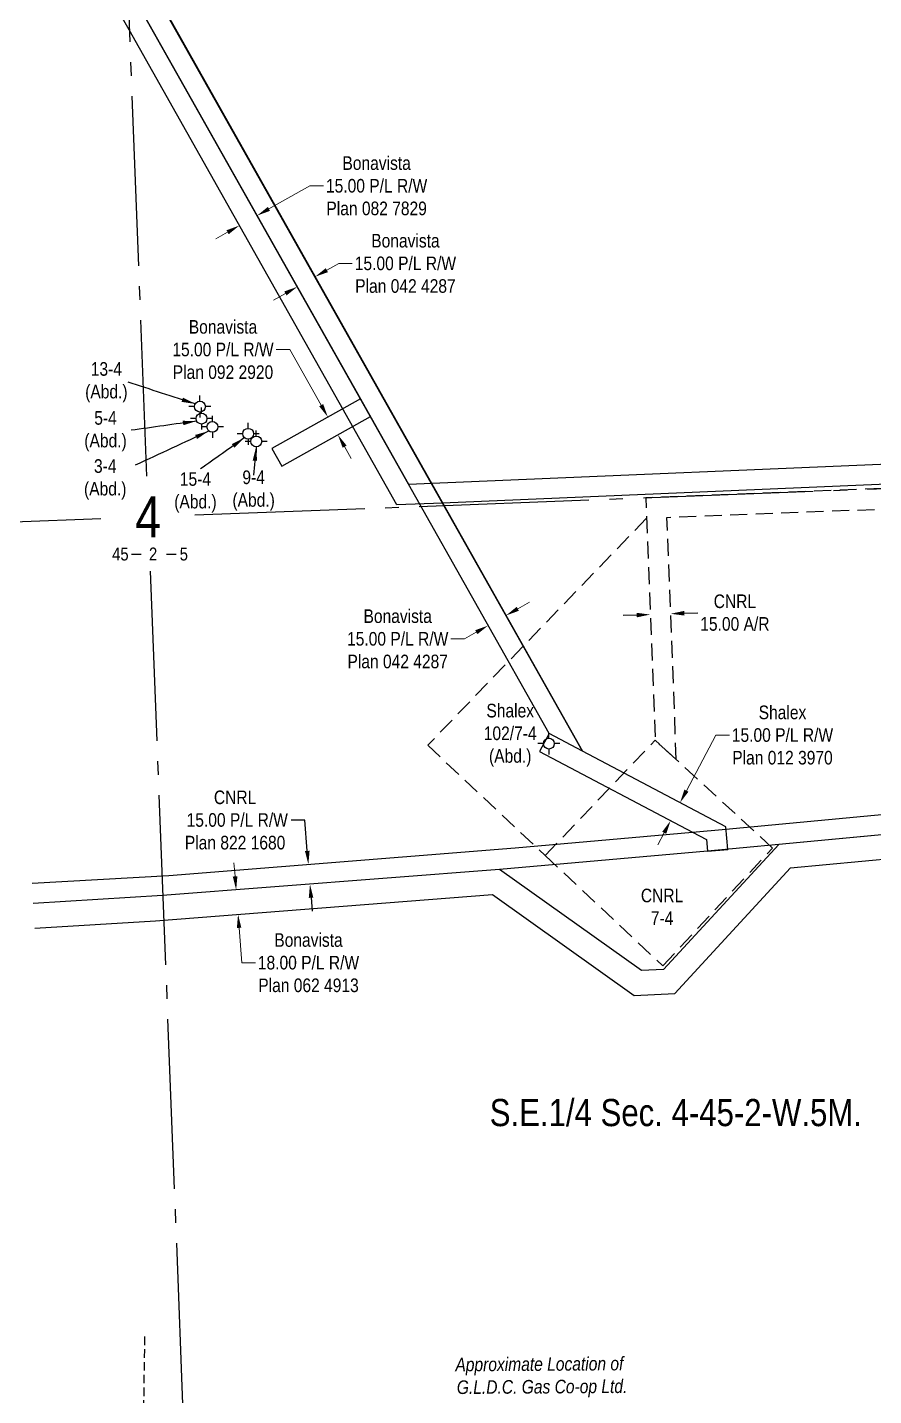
# Model space of a CAD drawing. Extents: x 685217 to 689013, y 5857541 to 5865900.
# Drawn here: x 686342 to 686964, y 5858622 to 5859629 of the extents above; entities that cross this region are included whole.
import ezdxf
from ezdxf.enums import TextEntityAlignment as Align

# ---------------------------------------------------------------- set-up
doc = ezdxf.new("R2010")
doc.units = 0
doc.header["$LTSCALE"] = 5
doc.header["$PDSIZE"] = 0.5
for name, pattern in [('foc-ACCESSROAD', [3.75, 2.5, -1.25]), ('foc-QUARTERLINE', [33, 25, -3, 2, -3]), ('UG_PIPE', [1.875, 1.25, -0.625])]:
    doc.linetypes.add(name, pattern=pattern)
doc.layers.get('Defpoints').update_dxf_attribs({"color": 9})
for name, color, linetype in [('10', 1, 'Continuous'), ('9', 3, 'Continuous'), ('AS-PIPE-UG', 44, 'UG_PIPE'), ('AS-PIPE-UG-T', 44, 'Continuous'), ('C-SYMBOL', 7, 'Continuous'), ('F-RW', 190, 'Continuous'), ('F-WS', 190, 'foc-ACCESSROAD'), ('F-WS-S', 190, 'Continuous'), ('L-SECLBL', 7, 'Continuous'), ('L-SECQ', 8, 'foc-QUARTERLINE')]:
    doc.layers.add(name, color=color, linetype=linetype)
doc.layers.add('F-RW-T', color=190, linetype='Continuous', lineweight=9)
doc.styles.add('175L', font='ARIALN.TTF', dxfattribs={"height": 20})
doc.styles.add('80CG', font='ARIALN.TTF', dxfattribs={"height": 10})
doc.styles.add('80L', font='ARIALN.TTF', dxfattribs={"height": 10})
doc.styles.add('SIMPLEX', font='ARIALN.TTF')
doc.dimstyles.new('Compass 5 000', dxfattribs={"dimscale": 5, "dimtxt": 9, "dimasz": 2, "dimexe": 0.2, "dimexo": 0.0625, "dimgap": 0.5, "dimtad": 0, "dimtih": 1, "dimtoh": 1, "dimzin": 0, "dimdsep": 46, "dimtxsty": '80CG', "dimcen": 0.1, "dimse1": 1, "dimse2": 1, "dimclrd": 256, "dimclrt": 256, "dimaunit": 1, "dimadec": 4, "dimazin": 0, "dimtfac": 0.06, "dimtofl": 0, "dimtmove": 0, "dimatfit": 1, "dimfxl": 0.2, "dimtolj": 1, "dimtzin": 0, "dimlwd": -1, "dimarcsym": 0})

# ---------------------------------------------------------------- blocks, each defined once
blk = doc.blocks.new('L-SECLBL')
at = {"layer": '9', "color": 7}
for p, q in [((-5.1, -27.8), (-12.3, -27.8)), ((20.7, -27.8), (13.5, -27.8))]:
    blk.add_line(p, q, dxfattribs=at)
at = {"layer": '10', "color": 2, "style": 'SIMPLEX'}
blk.add_attdef('SEC', text='', height=30, dxfattribs=at).set_placement((0, 0), align=Align.MIDDLE)
at = {"layer": '10', "color": 5, "style": '80L'}
blk.add_attdef('TWP', text='', height=9.5, dxfattribs=at).set_placement((-14.4, -27.4), align=Align.MIDDLE_RIGHT)
blk.add_attdef('RGE', text='', height=9.5, dxfattribs=at).set_placement((3.6, -27.4), align=Align.MIDDLE_CENTER)
blk.add_attdef('MER', text='', height=9.5, dxfattribs=at).set_placement((23.2, -27.4), align=Align.MIDDLE_LEFT)
blk = doc.blocks.new('*D389')
at = {"layer": 'Defpoints', "color": 0, "transparency": 16777216}
for p in [(686777.2, 5859082.1), (686770.2, 5859068.8), (686822, 5859058.5)]:
    blk.add_point(p, dxfattribs=at)
at = {"layer": 'F-RW-T', "transparency": 16777216}
for p, q in [((686826.7, 5859067.3), (686848.3, 5859108.2)), ((686848.3, 5859108.2), (686858.3, 5859108.2)), ((686810.3, 5859036.4), (686805.7, 5859027.5))]:
    blk.add_line(p, q, dxfattribs=at)
for points in [[(686825.2, 5859068.1), (686828.1, 5859066.5), (686822, 5859058.5)], [(686808.9, 5859037.1), (686811.8, 5859035.6), (686815, 5859045.2)]]:
    blk.add_solid(points, dxfattribs=at)
at = {"layer": 'F-RW-T', "transparency": 16777216, "insert": (686897.3, 5859108.2), "char_height": 10, "attachment_point": 5, "style": '80CG'}
blk.add_mtext('\\A1;Shalex\\P15.00 P/L R/W\\PPlan 012 3970', dxfattribs=at)
blk = doc.blocks.new('*D392')
at = {"layer": 'Defpoints', "color": 0, "transparency": 16777216}
for p in [(686547.7, 5858998.3), (686496.9, 5858976.3), (686549.1, 5858980.4)]:
    blk.add_point(p, dxfattribs=at)
at = {"layer": 'F-RW-T', "transparency": 16777216}
for p, q in [((686494.7, 5859004.3), (686493.9, 5859014.2)), ((686497.6, 5858966.4), (686499.6, 5858940.7)), ((686499.6, 5858940.7), (686509.6, 5858940.7))]:
    blk.add_line(p, q, dxfattribs=at)
for points in [[(686496.4, 5859004.4), (686493, 5859004.1), (686495.5, 5858994.3)], [(686499.3, 5858966.5), (686496, 5858966.2), (686496.9, 5858976.3)]]:
    blk.add_solid(points, dxfattribs=at)
at = {"layer": 'F-RW-T', "transparency": 16777216, "insert": (686548.7, 5858940.7), "char_height": 10, "attachment_point": 5, "style": '80CG'}
blk.add_mtext('\\A1;Bonavista\\P18.00 P/L R/W\\PPlan 062 4913', dxfattribs=at)
blk = doc.blocks.new('*D394')
at = {"layer": 'Defpoints', "color": 0, "transparency": 16777216}
for p in [(686800.1, 5859196.5), (686815.1, 5859197.5), (686815.1, 5859197.1)]:
    blk.add_point(p, dxfattribs=at)
at = {"layer": 'F-WS', "transparency": 16777216}
for p, q in [((686790.1, 5859196.5), (686780.1, 5859196.2)), ((686825.1, 5859197.9), (686835.1, 5859198.3))]:
    blk.add_line(p, q, dxfattribs=at)
for points in [[(686790, 5859198.2), (686790.2, 5859194.9), (686800.1, 5859196.9)], [(686825, 5859199.6), (686825.1, 5859196.2), (686815.1, 5859197.5)]]:
    blk.add_solid(points, dxfattribs=at)
at = {"layer": 'F-WS', "transparency": 16777216, "insert": (686862.3, 5859198.3), "char_height": 10, "attachment_point": 5, "style": '80CG'}
blk.add_mtext('\\A1;CNRL\\P15.00 A/R', dxfattribs=at)
blk = doc.blocks.new('*D395')
at = {"layer": 'Defpoints', "color": 0, "transparency": 16777216}
for p in [(686691.5, 5859200.4), (686678.5, 5859193), (686680.8, 5859188.8)]:
    blk.add_point(p, dxfattribs=at)
at = {"layer": 'F-RW-T', "transparency": 16777216}
for p, q in [((686702.6, 5859201.1), (686711.3, 5859206)), ((686663.4, 5859179), (686653.4, 5859179)), ((686672.1, 5859183.9), (686663.4, 5859179))]:
    blk.add_line(p, q, dxfattribs=at)
for points in [[(686701.8, 5859202.6), (686703.4, 5859199.7), (686693.9, 5859196.2)], [(686671.3, 5859185.4), (686672.9, 5859182.5), (686680.8, 5859188.8)]]:
    blk.add_solid(points, dxfattribs=at)
at = {"layer": 'F-RW-T', "transparency": 16777216, "insert": (686614.3, 5859179), "char_height": 10, "attachment_point": 5, "style": '80CG'}
blk.add_mtext('\\A1;Bonavista\\P15.00 P/L R/W\\PPlan 042 4287', dxfattribs=at)
blk = doc.blocks.new('*D396')
at = {"layer": 'Defpoints', "color": 0, "transparency": 16777216}
for p in [(686551.7, 5859448.7), (686538.6, 5859441.3), (686553.5, 5859445.5)]:
    blk.add_point(p, dxfattribs=at)
at = {"layer": 'F-RW-T', "transparency": 16777216}
for p, q in [((686562.2, 5859450.4), (686570.9, 5859455.3)), ((686570.9, 5859455.3), (686580.9, 5859455.3)), ((686531.7, 5859433.2), (686523, 5859428.3))]:
    blk.add_line(p, q, dxfattribs=at)
for points in [[(686561.4, 5859451.8), (686563, 5859448.9), (686553.5, 5859445.5)], [(686530.9, 5859434.7), (686532.6, 5859431.8), (686540.5, 5859438.1)]]:
    blk.add_solid(points, dxfattribs=at)
at = {"layer": 'F-RW-T', "transparency": 16777216, "insert": (686620, 5859455.3), "char_height": 10, "attachment_point": 5, "style": '80CG'}
blk.add_mtext('\\A1;Bonavista\\P15.00 P/L R/W\\PPlan 042 4287', dxfattribs=at)
blk = doc.blocks.new('*D397')
at = {"layer": 'Defpoints', "color": 0, "transparency": 16777216}
for p in [(686510.9, 5859490.5), (686499.8, 5859479.8), (686512.8, 5859487.1)]:
    blk.add_point(p, dxfattribs=at)
at = {"layer": 'F-RW-T', "transparency": 16777216}
for p, q in [((686519.6, 5859495.4), (686549.7, 5859512.4)), ((686549.7, 5859512.4), (686559.7, 5859512.4)), ((686489.2, 5859478.3), (686480.5, 5859473.4))]:
    blk.add_line(p, q, dxfattribs=at)
for points in [[(686518.8, 5859496.9), (686520.4, 5859494), (686510.9, 5859490.5)], [(686488.4, 5859479.7), (686490, 5859476.8), (686497.9, 5859483.2)]]:
    blk.add_solid(points, dxfattribs=at)
at = {"layer": 'F-RW-T', "transparency": 16777216, "insert": (686598.8, 5859512.4), "char_height": 10, "attachment_point": 5, "style": '80CG'}
blk.add_mtext('\\A1;Bonavista\\P15.00 P/L R/W\\PPlan 082 7829', dxfattribs=at)
blk = doc.blocks.new('*D398')
at = {"layer": 'Defpoints', "color": 0, "transparency": 16777216}
for p in [(686562.9, 5859342.3), (686547.8, 5859333.7), (686555.2, 5859320.7)]:
    blk.add_point(p, dxfattribs=at)
at = {"layer": 'F-RW-T', "transparency": 16777216}
for p, q in [((686534.9, 5859391.9), (686524.9, 5859391.9)), ((686558, 5859351), (686534.9, 5859391.9)), ((686575.2, 5859320.5), (686580.1, 5859311.8))]:
    blk.add_line(p, q, dxfattribs=at)
for points in [[(686559.5, 5859351.8), (686556.6, 5859350.2), (686562.9, 5859342.3)], [(686576.7, 5859321.3), (686573.8, 5859319.7), (686570.3, 5859329.2)]]:
    blk.add_solid(points, dxfattribs=at)
at = {"layer": 'F-RW-T', "transparency": 16777216, "insert": (686485.8, 5859391.9), "char_height": 10, "attachment_point": 5, "style": '80CG'}
blk.add_mtext('\\A1;Bonavista\\P15.00 P/L R/W\\PPlan 092 2920', dxfattribs=at)
blk = doc.blocks.new('*D403')
at = {"layer": 'Defpoints', "color": 0, "transparency": 16777216}
for p in [(686544.2, 5859012.7), (686548.6, 5859013), (686545.3, 5858998.2)]:
    blk.add_point(p, dxfattribs=at)
at = {"layer": 'F-WS-S', "transparency": 16777216}
for p, q in [((686546, 5859045.7), (686536, 5859045.7)), ((686547.8, 5859023), (686546, 5859045.7)), ((686550.6, 5858988.6), (686551.4, 5858978.6))]:
    blk.add_line(p, q, dxfattribs=at)
for points in [[(686549.5, 5859023.1), (686546.1, 5859022.9), (686548.6, 5859013)], [(686552.2, 5858988.7), (686548.9, 5858988.4), (686549.8, 5858998.5)]]:
    blk.add_solid(points, dxfattribs=at)
at = {"layer": 'F-WS-S', "transparency": 16777216, "insert": (686494.7, 5859045.7), "char_height": 10, "attachment_point": 5, "style": '80CG'}
blk.add_mtext('\\A1;CNRL\\P 15.00 P/L R/W\\PPlan 822 1680', dxfattribs=at)
blk = doc.blocks.new('GABD')
for p, q in [((-0.81, 0), (-1.62, 0)), ((0, 0.81), (0, 1.62)), ((1.62, 0), (0.81, 0)), ((0, -0.81), (0, -1.62))]:
    blk.add_line(p, q)
blk.add_circle((0, 0), 0.8)

msp = doc.modelspace()

# ---------------------------------------------------------------- linework, layer by layer
at = {"layer": 'AS-PIPE-UG', "flags": 128}
msp.add_lwpolyline([(686428.103, 5858665.628), (686426.528, 5858553.136), (686453.814, 5858538.505), (686477.064, 5858528.994)], dxfattribs=at)
at = {"layer": 'F-RW', "flags": 128}
for points in [[(686750.108, 5859096.398), (686647.298, 5859278.913), (686639.027, 5859293.596), (686421.766, 5859679.288), (686414.189, 5859692.747), (686309.112, 5859879.402)], [(686529.182, 5859305.999), (686594.211, 5859342.678), (686586.842, 5859355.761), (686521.807, 5859319.069), (686529.182, 5859305.999)], [(686857.141, 5859024.146), (686855.563, 5859040.756), (686750.108, 5859096.398), (686725.598, 5859109.332), (686718.614, 5859096.049), (686830.999, 5859036.768), (686841.397, 5859031.282), (686842.207, 5859022.751), (686857.141, 5859024.146)]]:
    msp.add_lwpolyline(points, close=True, dxfattribs=at)
for points in [[(686310.334, 5859846.631), (686408.686, 5859671.927), (686586.842, 5859355.761), (686622.258, 5859292.882), (687038.742, 5859310.624), (687045.809, 5859261.598), (687203.175, 5859091.555), (687225.359, 5858497.898)], [(686750.108, 5859096.398), (686725.598, 5859109.332), (686622.258, 5859292.882), (686408.686, 5859671.927), (686310.334, 5859846.631)], [(687225.359, 5858497.898), (687210.368, 5858497.335), (687190.133, 5859037.431), (687189.473, 5859055.463), (687188.275, 5859085.461), (687031.615, 5859254.854), (687025.821, 5859295.063), (686647.298, 5859278.913), (686613.741, 5859277.748), (686416.699, 5859627.185), (686396.182, 5859663.57), (686311.556, 5859813.864)], [(686345.467, 5858999.163), (686445.974, 5859004.806), (686700.745, 5859025.264), (686830.999, 5859036.768), (686855.722, 5859039.077), (687188.873, 5859070.46), (687243.08, 5859075.564), (687243.624, 5859060.55), (687189.473, 5859055.463), (686894.521, 5859027.667), (686842.207, 5859022.751), (686689.149, 5859009.312), (686441.199, 5858990.088), (686346.308, 5858984.198)], [(686347.316, 5858966.235), (686436.118, 5858971.617), (686684.036, 5858990.852), (686788.118, 5858916.712), (686818.095, 5858917.978), (686903.118, 5859010.432), (687244.289, 5859042.52), (687243.624, 5859060.55), (686894.521, 5859027.667), (686809.875, 5858935.645), (686793.525, 5858934.956), (686689.149, 5859009.312), (686441.199, 5858990.088), (686346.308, 5858984.198)]]:
    msp.add_lwpolyline(points, dxfattribs=at)
at = {"layer": 'F-WS'}
for p, q in [((686797.343, 5859267.868), (686636.388, 5859100.718)), ((686636.388, 5859100.718), (686722.818, 5859019.586)), ((686722.818, 5859019.586), (686803.653, 5859104.44)), ((686890.041, 5859025.122), (686803.653, 5859104.44)), ((686809.248, 5858938.454), (686890.041, 5859025.122)), ((686722.818, 5859019.586), (686809.248, 5858938.454))]:
    msp.add_line(p, q, dxfattribs=at)
at = {"layer": 'F-WS', "flags": 128}
msp.add_lwpolyline([(686819.216, 5859090.151), (686812.332, 5859268.447), (687235.408, 5859284.784), (687234.829, 5859299.773), (686796.764, 5859282.857), (686803.653, 5859104.44)], close=True, dxfattribs=at)
at = {"layer": 'L-SECQ'}
for p, q in [((686399.629, 5860072.977), (686429.623, 5859298.845)), ((686465.209, 5859270.187), (687234.829, 5859299.772)), ((686332.024, 5859265.068), (686395.977, 5859267.526)), ((686432.334, 5859228.898), (686461.968, 5858464.055))]:
    msp.add_line(p, q, dxfattribs=at)

# ---------------------------------------------------------------- block references
at = {"layer": 'F-WS-S', "color": 2, "xscale": 5, "yscale": 5, "zscale": 5}
for p in [(686468.851, 5859349.942), (686470.004, 5859341.096), (686478.037, 5859335.039), (686504.324, 5859329.957), (686510.304, 5859324.312), (686725.477, 5859101.981)]:
    msp.add_blockref('GABD', p, dxfattribs=at)
at = {"layer": 'L-SECLBL'}
msp.add_blockref('L-SECLBL', (686430.785, 5859268.864), dxfattribs=at).add_auto_attribs({'SEC': '4', 'TWP': '45', 'RGE': '2', 'MER': '5'})

# ---------------------------------------------------------------- texts
at = {"layer": 'AS-PIPE-UG-T', "insert": (686649.149, 5858649.954), "char_height": 10, "attachment_point": 1, "rotation": 0.366228, "style": '175L'}
msp.add_mtext_dynamic_manual_height_columns('\\pi7.5636;{\\fArial Narrow|b0|i1|c0|p34;Approximate Location of \\P\\pi8.4879;G.L.D.C. Gas Co-op Ltd.}', width=140.16821, gutter_width=100, heights=[0], dxfattribs=at)
at = {"layer": 'C-SYMBOL', "color": 3, "style": '175L'}
msp.add_text('S.E.1/4 Sec. 4-45-2-W.5M.', height=20, dxfattribs=at).set_placement((686818.87, 5858814.461), align=Align.BOTTOM_CENTER)
at = {"layer": 'F-RW-T', "char_height": 10, "attachment_point": 5, "style": '80CG'}
for s, insert in [('\\A1;13-4\\P(Abd.)', (686400.042, 5859367.819)), ('\\A1;5-4\\P(Abd.)', (686399.416, 5859331.791)), ('\\A1;3-4\\P(Abd.)', (686399.201, 5859296.368)), ('\\A1;15-4\\P(Abd.)', (686465.553, 5859286.836)), ('\\A1;9-4\\P(Abd.)', (686508.355, 5859288.099)), ('\\A1;Shalex\\P102/7-4\\P(Abd.)', (686697.052, 5859108.057)), ('\\A1;CNRL\\P7-4', (686808.74, 5858981.863))]:
    msp.add_mtext(s, dxfattribs=dict(at, insert=insert))

# ---------------------------------------------------------------- dimensions: what is measured, and where the dimension line sits
at = {"layer": 'F-RW-T'}
for base, p1, p2, angle, text, picture, middle in [((686510.894, 5859490.53), (686499.803, 5859479.8), (686512.81, 5859487.129), 29.398981, 'Bonavista\\P15.00 P/L R/W\\PPlan 082 7829', '*D397', (686598.811, 5859512.409)), ((686562.925, 5859342.267), (686555.185, 5859320.666), (686547.809, 5859333.739), 119.431192, 'Bonavista\\P15.00 P/L R/W\\PPlan 092 2920', '*D398', (686485.835, 5859391.903)), ((686822.001, 5859058.465), (686770.21, 5859068.833), (686777.21, 5859082.098), 62.182196, 'Shalex\\P15.00 P/L R/W\\PPlan 012 3970', '*D389', (686897.344, 5859108.229)), ((686496.859, 5858976.33), (686547.734, 5858998.348), (686549.127, 5858980.385), 274.436361, 'Bonavista\\P18.00 P/L R/W\\PPlan 062 4913', '*D392', (686548.708, 5858940.72))]:
    dim = msp.add_linear_dim(base=base, p1=p1, p2=p2, angle=angle, text=text, dimstyle='Compass 5 000', dxfattribs=at)
    dim.commit()
    dim.dimension.update_dxf_attribs({"geometry": picture, "text_midpoint": middle, "dimtype": 161})
for p1, p2, distance, picture, middle in [((686538.635, 5859441.349), (686551.663, 5859448.688), -3.705, '*D396', (686619.993, 5859455.276)), ((686691.538, 5859200.375), (686678.471, 5859193.016), 4.787, '*D395', (686614.307, 5859179.031))]:
    dim = msp.add_aligned_dim(p1=p1, p2=p2, distance=distance, text='Bonavista\\P15.00 P/L R/W\\PPlan 042 4287', dimstyle='Compass 5 000', dxfattribs=at)
    dim.commit()
    dim.dimension.update_dxf_attribs({"geometry": picture, "text_midpoint": middle})
at = {"layer": 'F-WS'}
dim = msp.add_aligned_dim(p1=(686800.099, 5859196.489), p2=(686815.088, 5859197.067), distance=0.443, text='CNRL\\P15.00 A/R', dimstyle='Compass 5 000', dxfattribs=at)
dim.commit()
dim.dimension.update_dxf_attribs({"geometry": '*D394', "text_midpoint": (686862.337, 5859198.282)})
at = {"layer": 'F-WS-S', "color": 2}
dim = msp.add_linear_dim(base=(686548.603, 5859013.047), p1=(686545.336, 5858998.162), p2=(686544.169, 5859012.691), angle=94.591032, text='CNRL\\P 15.00 P/L R/W\\PPlan 822 1680', dimstyle='Compass 5 000', dxfattribs=at)
dim.commit()
dim.dimension.update_dxf_attribs({"geometry": '*D403', "text_midpoint": (686494.688, 5859045.708), "dimtype": 161})

# ---------------------------------------------------------------- leaders
at = {"layer": 'F-RW-T', "color": 2, "path_type": 1}
for points in [[(686465.392, 5859351.934), (686415.965, 5859367.908)], [(686466.311, 5859339.283), (686418.252, 5859332.498)], [(686475.105, 5859331.839), (686421.32, 5859306.813)], [(686501.412, 5859326.853), (686469.281, 5859304.039)], [(686510.167, 5859320.109), (686508.33, 5859299.547)]]:
    msp.add_leader(points, dimstyle='Compass 5 000', override={"dimgap": 0.5, "dimtad": 0}, dxfattribs=at)

doc.saveas('drawing.dxf')
